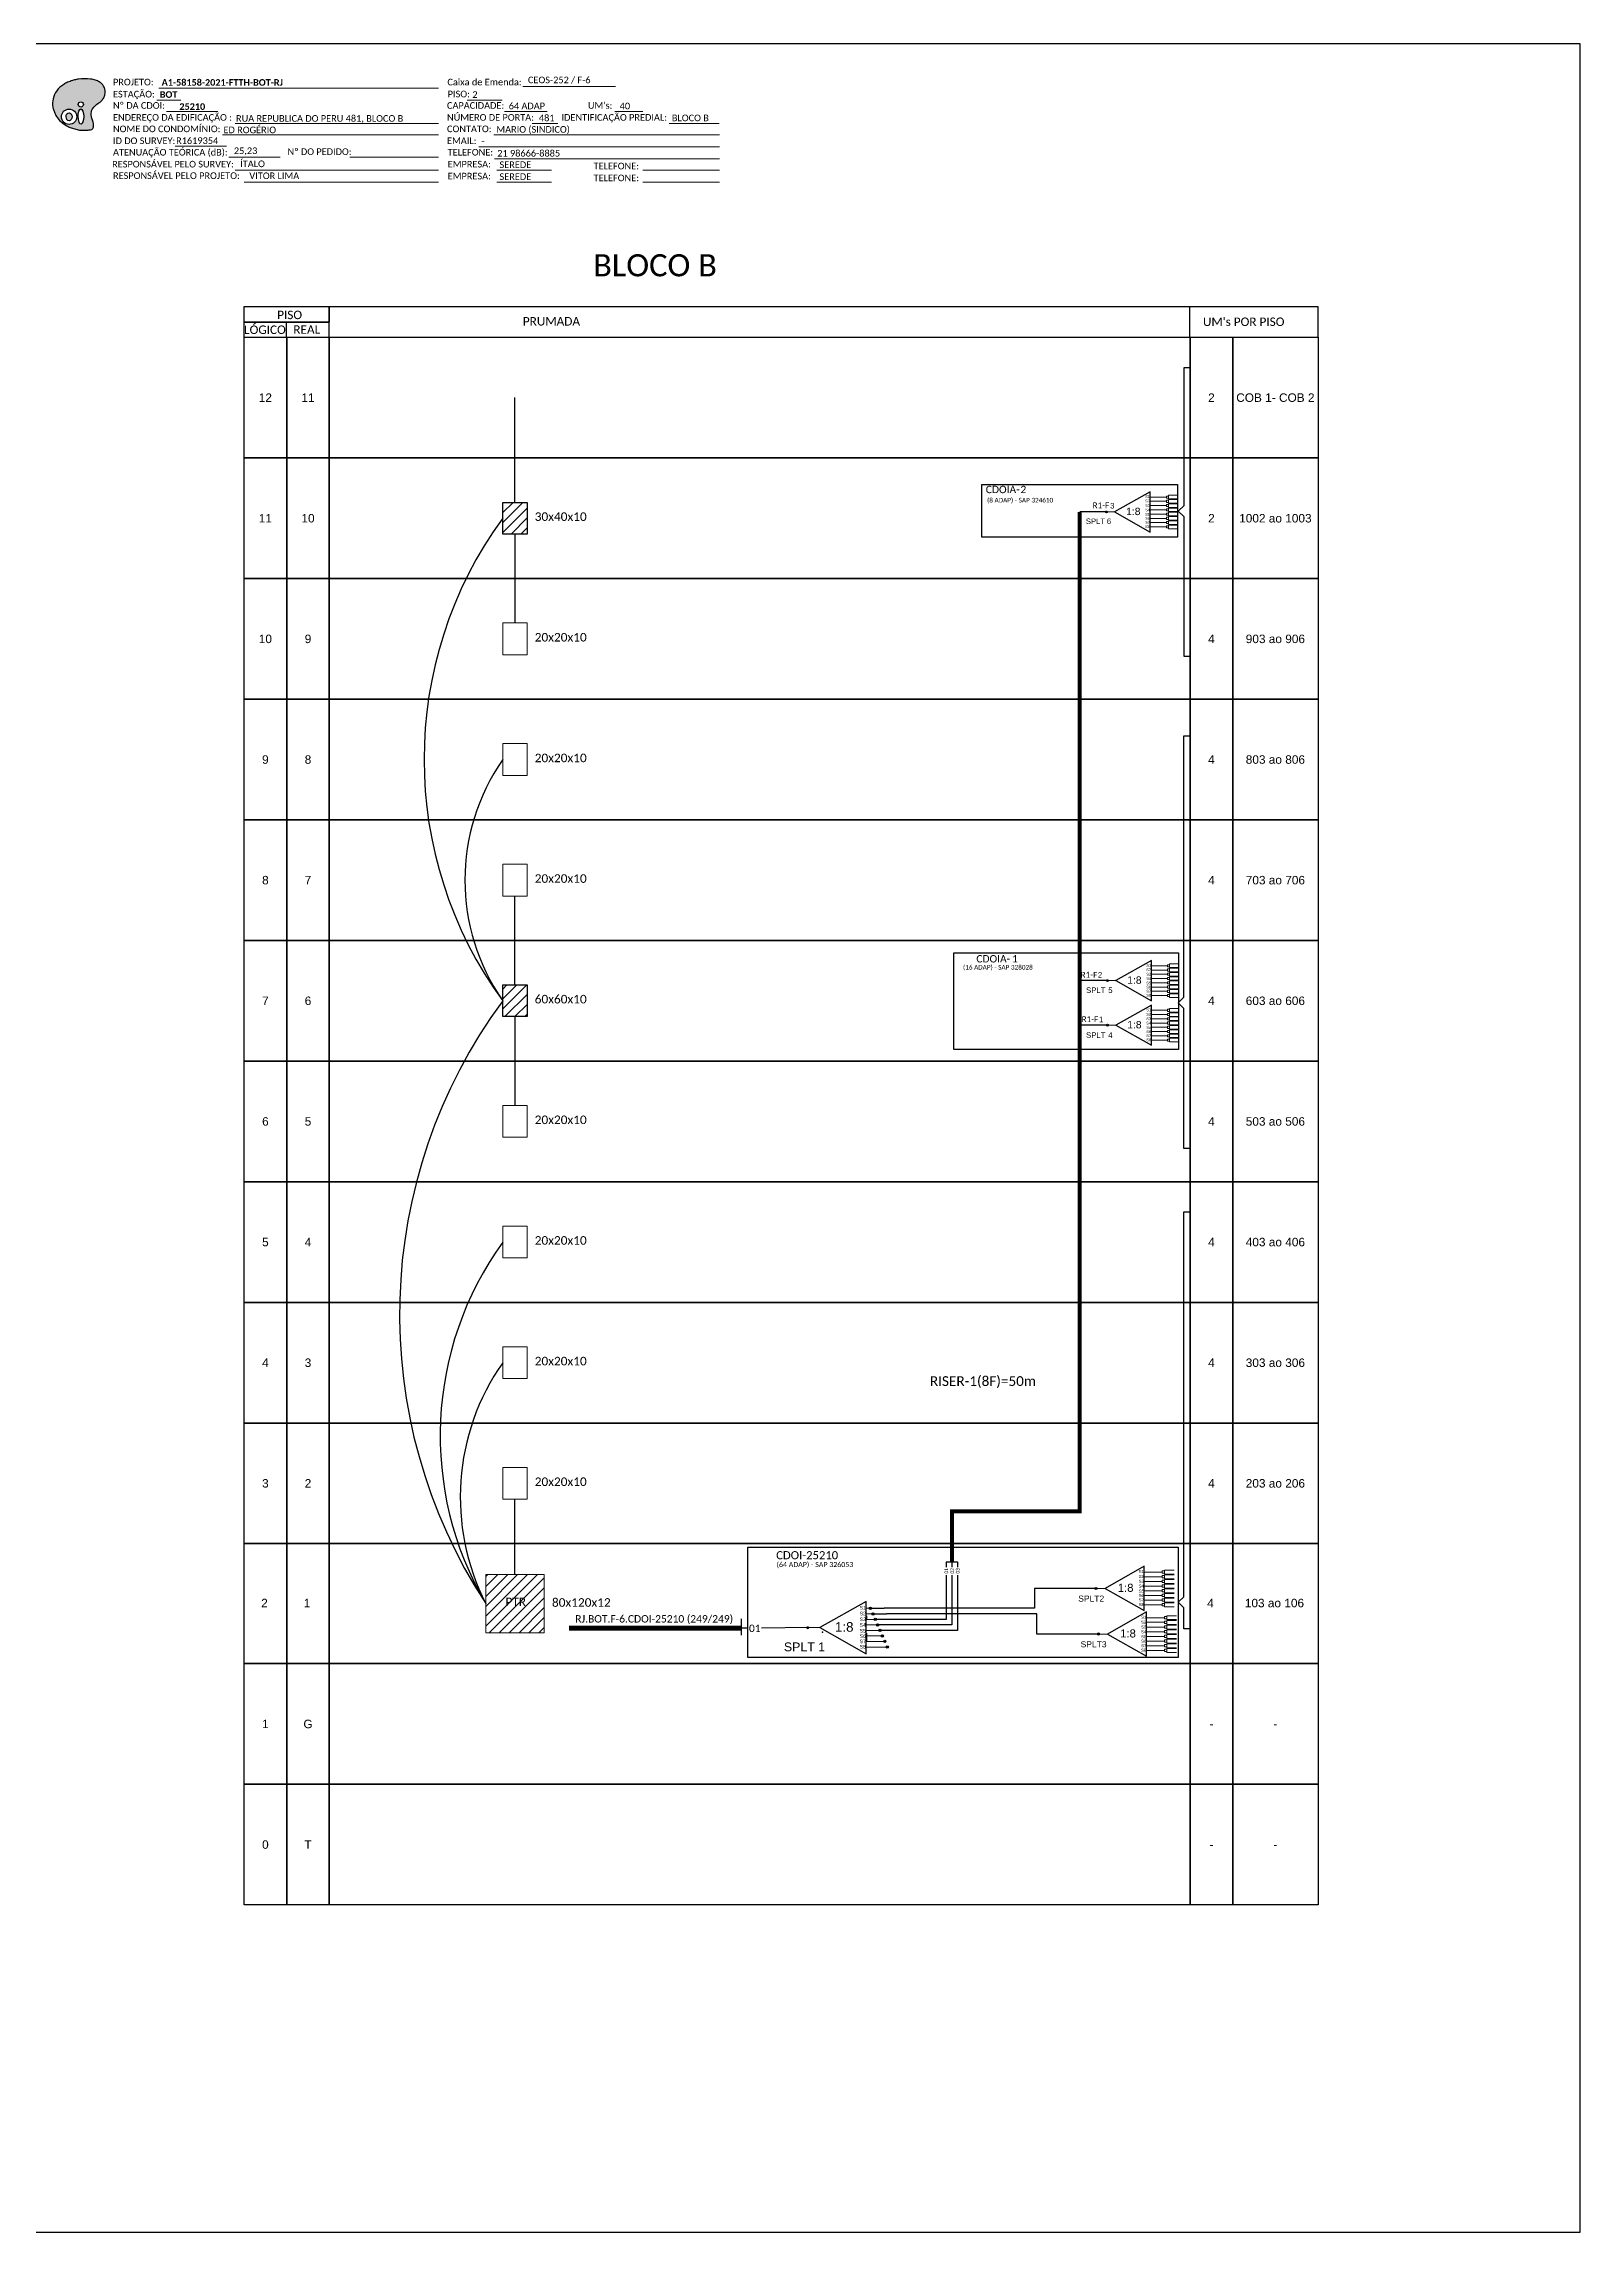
# Model space of a CAD drawing. Extents: x -89 to 749, y 705 to 1299.
# Drawn here: x 332 to 749, y 705 to 1299 of the extents above; entities that cross this region are included whole.
import ezdxf
from ezdxf.enums import TextEntityAlignment as Align

# ---------------------------------------------------------------- set-up
doc = ezdxf.new("R2010")
doc.units = 0
doc.styles.add('ARIAL', font='arial.ttf')
doc.styles.add('WMF-Calibri0', font='calibri.ttf')
doc.styles.add('WMF-Calibri1', font='calibrib.ttf')
pattern_1 = [(45, (-669.1493, 0), (-1.3470384, 1.3470384), [])]

# ---------------------------------------------------------------- blocks, each defined once
blk = doc.blocks.new('SPLT_1-8_SC-APC')
at = {"color": 1}
blk.add_lwpolyline([(-7.37, -2.1), (-17.04, -7.55), (-7.37, -13), (-7.37, -2.1)], dxfattribs=at)
at = {"color": 3, "lineweight": 0}
for points in [[(-2.99, -3.51), (-7.37, -3.51)], [(-7.37, -4.66), (-2.99, -4.66)], [(-2.41, -3.02), (-2.41, -4)], [(-2.41, -3.02), (0, -3.02)], [(-2.41, -4), (0, -4)], [(-2.41, -4.17), (-2.41, -5.16)], [(-2.41, -4.17), (0, -4.17)], [(-2.41, -5.16), (0, -5.16)], [(-2.41, -5.32), (-2.41, -6.31)], [(-2.41, -5.32), (0, -5.32)], [(-7.37, -5.82), (-2.99, -5.82)], [(-7.37, -6.97), (-2.99, -6.97)], [(-7.37, -8.12), (-2.99, -8.12)], [(-7.37, -9.28), (-2.99, -9.28)], [(-7.37, -10.43), (-2.99, -10.43)], [(-2.41, -6.31), (0, -6.31)], [(-2.41, -6.48), (-2.41, -7.46)], [(-2.41, -6.48), (0, -6.48)], [(-2.41, -7.46), (0, -7.46)], [(-2.41, -7.63), (-2.41, -8.62)], [(-2.41, -7.63), (0, -7.63)], [(-2.41, -8.62), (0, -8.62)], [(-2.41, -8.78), (-2.41, -9.77)], [(-2.41, -8.78), (0, -8.78)], [(-2.41, -9.77), (0, -9.77)], [(-2.41, -9.94), (-2.41, -10.92)], [(-2.41, -9.94), (0, -9.94)], [(-7.37, -11.58), (-2.99, -11.58)], [(-2.41, -10.92), (0, -10.92)], [(-2.41, -11.09), (-2.41, -12.08)], [(-2.41, -11.09), (0, -11.09)], [(-2.41, -12.08), (0, -12.08)]]:
    blk.add_lwpolyline(points, dxfattribs=at)
for points in [[(-2.99, -3.22), (-2.41, -3.22), (-2.41, -3.8), (-2.99, -3.8)], [(-2.99, -4.38), (-2.41, -4.38), (-2.41, -4.95), (-2.99, -4.95)], [(-2.99, -5.53), (-2.41, -5.53), (-2.41, -6.1), (-2.99, -6.1)], [(-2.99, -6.68), (-2.41, -6.68), (-2.41, -7.26), (-2.99, -7.26)], [(-2.99, -7.84), (-2.41, -7.84), (-2.41, -8.41), (-2.99, -8.41)], [(-2.99, -8.99), (-2.41, -8.99), (-2.41, -9.56), (-2.99, -9.56)], [(-2.99, -10.14), (-2.41, -10.14), (-2.41, -10.72), (-2.99, -10.72)], [(-2.99, -11.3), (-2.41, -11.3), (-2.41, -11.87), (-2.99, -11.87)]]:
    blk.add_lwpolyline(points, close=True, dxfattribs=at)
at = {"color": 1, "lineweight": 0}
blk.add_lwpolyline([(-17.04, -7.55), (-19.26, -7.55)], dxfattribs=at)
at = {"color": 1, "style": 'ARIAL'}
for s, height, p in [('S1', 0.75, (-8.74, -3.78)), ('S2', 0.75, (-8.74, -4.97)), ('1:8', 2, (-13.91, -8.4)), ('S3', 0.75, (-8.74, -6.18)), ('S4', 0.75, (-8.74, -7.36)), ('S5', 0.75, (-8.74, -8.57)), ('S6', 0.75, (-8.74, -9.69)), ('S7', 0.75, (-8.74, -10.78)), ('S8', 0.75, (-8.74, -11.9))]:
    blk.add_text(s, height=height, dxfattribs=at).set_placement(p)
blk = doc.blocks.new('SPLT_1-8_DIV_DIR')
h = blk.add_hatch(color=3)
h.dxf.hatch_style = 1
edge = h.paths.add_edge_path()
edge.add_arc((12.77, 4.04), 0.242, 0, 360)
h = blk.add_hatch(color=3)
h.dxf.hatch_style = 1
edge = h.paths.add_edge_path()
edge.add_arc((13.27, 2.88), 0.242, 0, 360)
h = blk.add_hatch(color=3)
h.dxf.hatch_style = 1
edge = h.paths.add_edge_path()
edge.add_arc((13.77, 1.73), 0.242, 0, 360)
h = blk.add_hatch(color=3)
h.dxf.hatch_style = 1
edge = h.paths.add_edge_path()
edge.add_arc((14.27, 0.58), 0.242, 0, 360)
h = blk.add_hatch(color=3)
h.dxf.hatch_style = 1
edge = h.paths.add_edge_path()
edge.add_arc((14.77, -0.58), 0.242, 0, 360)
h = blk.add_hatch(color=3)
h.dxf.hatch_style = 1
edge = h.paths.add_edge_path()
edge.add_arc((15.27, -1.73), 0.242, 0, 360)
h = blk.add_hatch(color=3)
h.dxf.hatch_style = 1
edge = h.paths.add_edge_path()
edge.add_arc((15.77, -2.88), 0.242, 0, 360)
h = blk.add_hatch(color=3)
h.dxf.hatch_style = 1
edge = h.paths.add_edge_path()
edge.add_arc((16.27, -4.04), 0.242, 0, 360)
at = {"color": 1}
blk.add_lwpolyline([(11.89, 5.45), (2.22, 0), (11.89, -5.45), (11.89, 5.45)], dxfattribs=at)
at = {"color": 1, "lineweight": 0}
blk.add_lwpolyline([(2.22, 0), (0, 0)], dxfattribs=at)
at = {"color": 7, "lineweight": 0}
for points in [[(12.77, 4.04), (11.89, 4.04)], [(11.89, 2.88), (13.27, 2.88)], [(11.89, 1.73), (13.77, 1.73)], [(11.89, 0.58), (14.27, 0.58)], [(11.89, -0.58), (14.77, -0.58)], [(11.89, -1.73), (15.27, -1.73)], [(11.89, -2.88), (15.77, -2.88)], [(11.89, -4.04), (16.27, -4.04)]]:
    blk.add_lwpolyline(points, dxfattribs=at)
at = {"color": 3}
for centre in [(12.77, 4.04), (13.27, 2.88), (13.77, 1.73), (14.27, 0.58), (14.77, -0.58), (15.27, -1.73), (15.77, -2.88), (16.27, -4.04)]:
    blk.add_circle(centre, 0.242, dxfattribs=at)
at = {"color": 1, "style": 'ARIAL'}
for s, height, p in [('1:8', 2, (5.35, -0.85)), ('S1', 0.75, (10.52, 3.77)), ('S2', 0.75, (10.52, 2.58)), ('S3', 0.75, (10.52, 1.37)), ('S4', 0.75, (10.52, 0.19)), ('S5', 0.75, (10.52, -1.02)), ('S6', 0.75, (10.52, -2.14)), ('S7', 0.75, (10.52, -3.24)), ('S8', 0.75, (10.52, -4.36))]:
    blk.add_text(s, height=height, dxfattribs=at).set_placement(p)
blk = doc.blocks.new('OI')
h = blk.add_hatch(color=40)
edge = h.paths.add_edge_path()
edge.add_spline(control_points=[(4.35, -0.67), (3.92, -0.99), (3.26, -1.5), (2.81, -2.59), (2.9, -3.5), (3.06, -4.27), (3.31, -4.85), (3.37, -5.39), (3.4, -5.88), (3.2, -6.4), (2.54, -6.61), (1.65, -6.63), (0.55, -6.67), (-0.56, -6.42), (-1.61, -6.14), (-2.77, -5.61), (-3.92, -4.77), (-4.89, -3.7), (-5.34, -2.65), (-5.6, -1.94), (-5.85, -0.96), (-5.71, 0.47), (-5.1, 2.02), (-4.14, 3.02), (-3.3, 3.61), (-2.37, 4.16), (-1.36, 4.44), (-0.56, 4.7), (0.79, 4.85), (2.24, 4.97), (3.79, 4.57), (4.67, 4.21), (5.44, 3.65), (5.76, 2.99), (6.03, 2.21), (6.01, 1.46), (5.72, 0.64), (5.31, 0.08), (4.88, -0.38), (4.51, -0.55), (4.35, -0.67)], knot_values=[0, 0, 0, 0, 1.60434, 2.417191, 3.427595, 4.282808, 4.776746, 5.304182, 5.888771, 6.258406, 6.858137, 7.79129, 8.986195, 10.124242, 11.187857, 12.242908, 13.953784, 15.414161, 16.515391, 17.349188, 17.675853, 19.552021, 21.515531, 22.568638, 23.63245, 24.621084, 25.782718, 26.745347, 27.142653, 29.870543, 31.004649, 31.921532, 32.709589, 33.801391, 34.042471, 35.192333, 35.971461, 36.628871, 37.254359, 37.836911, 37.836911, 37.836911, 37.836911], degree=3, periodic=0)
h.paths.add_polyline_path([(1.13, -0.87, -1), (-0.04, -0.87, -1)], flags=16)
edge = h.paths.add_edge_path(flags=16)
edge.add_ellipse((0.56, -3.59), major_axis=(-0.02, 1.71), ratio=0.361305, start_angle=0, end_angle=360)
h.paths.add_polyline_path([(-0.36, -3.62, -1), (-3.8, -3.62, -1)], flags=16)
edge = h.paths.add_edge_path(flags=0)
edge.add_ellipse((-2.08, -3.62), major_axis=(0, 0.885), ratio=0.758294, start_angle=0, end_angle=360)
at = {"color": 40}
for centre, radius in [((-2.08, -3.62), 1.72), ((0.54, -0.87), 0.587)]:
    blk.add_circle(centre, radius, dxfattribs=at)
blk.add_ellipse((-2.08, -3.62), major_axis=(0, 0.885), ratio=0.758294, start_param=-3.141592653589792, end_param=3.141592653589792, dxfattribs=at)
blk.add_ellipse((0.56, -3.59), major_axis=(-0.02, 1.71), ratio=0.361305, dxfattribs=at)
at = {"color": 40, "start_tangent": (-0.800898, -0.598801), "end_tangent": (-0.800898, -0.598801)}
blk.add_spline([(4.35, -0.67), (3.2, -1.78), (2.9, -2.54), (2.92, -3.55), (3.12, -4.38), (3.28, -4.85), (3.37, -5.37), (3.35, -5.95), (3.2, -6.29), (2.66, -6.55), (1.73, -6.63), (0.54, -6.62), (-0.58, -6.41), (-1.6, -6.11), (-2.56, -5.67), (-3.95, -4.67), (-4.89, -3.56), (-5.37, -2.56), (-5.64, -1.78), (-5.72, -1.46), (-5.63, 0.42), (-4.84, 2.22), (-4.13, 2.99), (-3.27, 3.62), (-2.4, 4.09), (-1.3, 4.47), (-0.37, 4.72), (0.02, 4.77), (2.75, 4.8), (3.85, 4.53), (4.69, 4.16), (5.31, 3.68), (5.85, 2.73), (5.93, 2.5), (5.94, 1.35), (5.67, 0.62), (5.29, 0.08), (4.84, -0.36), (4.35, -0.67)], degree=3, dxfattribs=at)
blk = doc.blocks.new('CARIMBO')
at = {"color": 7, "lineweight": 0}
for points in [[(35.66, -16.79), (111.64, -16.79)], [(134.48, -16.3), (159.61, -16.3)], [(35.15, -20.06), (41.7, -20.06)], [(37.81, -23.14), (51.75, -23.14)], [(119.43, -20.02), (128.92, -20.02)], [(129.48, -23.14), (141.1, -23.14)], [(159.42, -23.14), (167.09, -23.14)], [(52.97, -29.48), (111.64, -29.48)], [(56.38, -26.37), (111.64, -26.37)], [(126.6, -29.48), (187.83, -29.48)], [(137.07, -26.37), (144.01, -26.37)], [(174.24, -26.37), (187.8, -26.37)], [(40.13, -32.55), (54.07, -32.55)], [(54.67, -35.52), (68.61, -35.52)], [(122.56, -32.72), (187.83, -32.72)], [(56.38, -39.07), (111.64, -39.07)], [(126.84, -35.96), (187.83, -35.96)], [(127.45, -39.07), (142.25, -39.07)], [(167.06, -39.07), (187.83, -39.07)], [(58.87, -42.31), (111.64, -42.31)], [(127.45, -42.31), (142.25, -42.31)], [(167.06, -42.31), (187.83, -42.31)]]:
    blk.add_lwpolyline(points, dxfattribs=at)
at = {"color": 7, "xscale": 1.213923925163967, "yscale": 1.213923925163967, "zscale": 1.213923925163967, "rotation": 0.1532896023949059}
blk.add_blockref('OI', (13.86, -20.16), dxfattribs=at)
at = {"color": 7, "lineweight": 0, "style": 'WMF-Calibri0'}
for s, height, p in [('PROJETO:', 1.793, (23.26, -16.04)), ('ESTAÇÃO:', 1.793, (23.26, -19.32)), ('Caixa de Emenda:', 1.7927, (114.02, -16.04)), ('PISO:', 1.793, (114.09, -19.28)), ('ENDEREÇO DA EDIFICAÇÃO :', 1.7927, (23.26, -25.63)), ('Nº DA CDOI:', 1.7927, (23.26, -22.39)), ('CAPACIDADE:', 1.7927, (113.91, -22.39)), ('NÚMERO DE PORTA:', 1.7927, (113.91, -25.63)), ('IDENTIFICAÇÃO PREDIAL:', 1.7927, (144.99, -25.63)), ("UM's:", 1.793, (152.15, -22.39)), ('NOME DO CONDOMÍNIO:', 1.7927, (23.26, -28.74)), ('CONTATO:', 1.793, (113.91, -28.74)), ('ATENUAÇÃO TEÓRICA (dB):', 1.7927, (23.26, -35.09)), ('ID DO SURVEY:', 1.7927, (23.26, -31.97)), ('EMAIL:', 1.793, (113.91, -31.97)), ('TELEFONE:', 1.793, (114.09, -35.09)), ('RESPONSÁVEL PELO SURVEY:', 1.7927, (23.02, -38.32)), ('RESPONSÁVEL PELO PROJETO:', 1.7927, (23.26, -41.44)), ('EMPRESA:', 1.793, (114.09, -38.32)), ('EMPRESA:', 1.793, (114.09, -41.56)), ('TELEFONE:', 1.793, (153.7, -38.83)), ('TELEFONE:', 1.793, (153.7, -42.06))]:
    blk.add_text(s, height=height, dxfattribs=at).set_placement(p)
at = {"color": 7, "lineweight": 0, "flags": 8}
for tag, p, style in [('EST', (35.94, -19.41), 'WMF-Calibri1'), ('PROJ', (36.46, -16.13), 'WMF-Calibri1'), ('PISO_PTR', (120.78, -19.42), 'WMF-Calibri0'), ('CEOS-XX', (135.87, -15.46), 'WMF-Calibri0'), ('CAPAC.', (130.66, -22.52), 'WMF-Calibri0'), ("UC'S", (160.78, -22.54), 'WMF-Calibri0'), ('NOME_DO_COND.', (53.23, -29.02), 'WMF-Calibri0'), ('LOGRADOURO', (56.65, -25.91), 'WMF-Calibri0'), ('NOME_DO_CONTATO', (127.3, -28.89), 'WMF-Calibri0'), ('N°', (138.85, -25.77), 'WMF-Calibri0'), ('N°PREDIO', (174.94, -25.77), 'WMF-Calibri0'), ('_ID_', (40.39, -31.94), 'WMF-Calibri0'), ('O_POTEN', (56.06, -34.68), 'WMF-Calibri0'), ('EMAIL', (123.26, -32.12), 'WMF-Calibri0'), ('TELEFONE', (127.55, -35.36), 'WMF-Calibri0'), ('RES_SURVEY', (57.78, -38.23), 'WMF-Calibri0'), ('RES_PROJ', (60.27, -41.47), 'WMF-Calibri0'), ('EMP_RESP_SURVEY', (128.16, -38.47), 'WMF-Calibri0'), ('EMP_RESP_PROJ', (128.16, -41.71), 'WMF-Calibri0'), ('CONT_RESP_SURVEY', (167.76, -38.47), 'WMF-Calibri0'), ('CONT_RESP_PROJ', (167.76, -41.71), 'WMF-Calibri0')]:
    blk.add_attdef(tag, p, '', height=1.79, dxfattribs=dict(at, style=style))
at = {"color": 7, "lineweight": 0, "style": 'WMF-Calibri1', "flags": 8}
blk.add_attdef("N° CDO'S", text='', height=1.79, dxfattribs=at).set_placement((44.78, -22.68), align=Align.CENTER)

msp = doc.modelspace()

# ---------------------------------------------------------------- hatches: boundary and pattern name
h = msp.add_hatch()
h.set_pattern_fill('ANSI31', color=1, scale=0.6)
h.set_pattern_definition(pattern_1)
h.paths.add_polyline_path([(460.13, 1174.55), (456.82, 1174.55), (456.82, 1165.93), (463.44, 1165.93), (463.44, 1174.55)])
h = msp.add_hatch(color=3)
h.dxf.hatch_style = 1
edge = h.paths.add_edge_path()
edge.add_arc((620.66, 1171.94), 0.256, 0, 360)
h = msp.add_hatch()
h.set_pattern_fill('ANSI31', color=1, scale=0.6)
h.set_pattern_definition(pattern_1)
h.paths.add_polyline_path([(460.13, 1043.58), (456.82, 1043.58), (456.82, 1034.96), (463.44, 1034.96), (463.44, 1043.58)])
h = msp.add_hatch(color=3)
h.dxf.hatch_style = 1
edge = h.paths.add_edge_path()
edge.add_arc((620.96, 1044.73), 0.256, 0, 360)
h = msp.add_hatch(color=3)
h.dxf.hatch_style = 1
edge = h.paths.add_edge_path()
edge.add_arc((620.96, 1032.64), 0.256, 0, 360)
h = msp.add_hatch()
h.set_pattern_fill('ANSI31', color=1, scale=0.6)
h.set_pattern_definition([(45, (-324.3814, 3554.7997), (-1.3470384, 1.3470384), [])])
h.paths.add_polyline_path([(468.03, 867.74), (468.03, 883.54), (452.22, 883.54), (452.22, 867.74)])
h.paths.add_polyline_path([(456.96, 874.37), (463.76, 874.37), (463.76, 877.84), (456.96, 877.84)], flags=24)
h = msp.add_hatch(color=3)
h.dxf.hatch_style = 1
edge = h.paths.add_edge_path()
edge.add_arc((617.84, 879.77), 0.282, 0, 360)
h = msp.add_hatch(color=3)
h.dxf.hatch_style = 1
edge = h.paths.add_edge_path()
edge.add_arc((539.6, 869.1), 0.41, 0, 360)
h = msp.add_hatch(color=3)
h.dxf.hatch_style = 1
edge = h.paths.add_edge_path()
edge.add_arc((618.49, 867.39), 0.282, 0, 360)

# ---------------------------------------------------------------- linework, layer by layer
at = {"color": 5}
for p, q in [((577.2, 886.99), (580.26, 886.99)), ((556.6, 874.37), (560.34, 874.37)), ((601.81, 872.87), (560.99, 872.87)), ((601.81, 867.39), (601.81, 872.87)), ((618.49, 867.39), (601.81, 867.39))]:
    msp.add_line(p, q, dxfattribs=at)
for points in [[(-89.32, 705.02), (749.25, 705.02), (749.25, 1299.02), (-89.32, 1299.02), (-89.32, 705.02)], [(409.71, 1219.36), (678.08, 1219.36), (678.08, 1227.58), (409.71, 1227.58), (409.71, 1227.58), (409.71, 1223.47)], [(643.33, 1219.36), (643.33, 1227.58)], [(398.14, 1219.36), (398.14, 1223.47)], [(555.52, 872.3), (555.52, 871.41)]]:
    msp.add_lwpolyline(points)
at = {"color": 7, "lineweight": 0}
msp.add_lwpolyline([(415.27, 1268.26), (439.42, 1268.26)], dxfattribs=at)
for points in [[(386.56, 1223.47), (409.71, 1223.47), (409.71, 1227.58), (386.56, 1227.58)], [(386.56, 1219.36), (409.71, 1219.36), (409.71, 1223.47), (386.56, 1223.47)], [(386.6, 1219.36), (398.17, 1219.36), (398.17, 1186.61), (386.6, 1186.61)], [(398.17, 1219.36), (409.74, 1219.36), (409.74, 1186.61), (398.17, 1186.61)], [(409.74, 1219.36), (643.36, 1219.36), (643.36, 1186.61), (409.74, 1186.61)], [(643.36, 1219.36), (654.93, 1219.36), (654.93, 1186.61), (643.36, 1186.61)], [(654.93, 1219.36), (678.08, 1219.36), (678.08, 1186.61), (654.93, 1186.61)], [(386.6, 1186.61), (398.17, 1186.61), (398.17, 1153.87), (386.6, 1153.87)], [(398.17, 1186.61), (409.74, 1186.61), (409.74, 1153.87), (398.17, 1153.87)], [(409.74, 1186.61), (643.36, 1186.61), (643.36, 1153.87), (409.74, 1153.87)], [(643.36, 1186.61), (654.93, 1186.61), (654.93, 1153.87), (643.36, 1153.87)], [(654.93, 1186.61), (678.08, 1186.61), (678.08, 1153.87), (654.93, 1153.87)], [(386.6, 1153.87), (398.17, 1153.87), (398.17, 1121.12), (386.6, 1121.12)], [(398.17, 1153.87), (409.74, 1153.87), (409.74, 1121.12), (398.17, 1121.12)], [(409.74, 1153.87), (643.36, 1153.87), (643.36, 1121.12), (409.74, 1121.12)], [(643.36, 1153.87), (654.93, 1153.87), (654.93, 1121.12), (643.36, 1121.12)], [(654.93, 1153.87), (678.08, 1153.87), (678.08, 1121.12), (654.93, 1121.12)], [(386.6, 1121.12), (398.17, 1121.12), (398.17, 1088.38), (386.6, 1088.38)], [(398.17, 1121.12), (409.74, 1121.12), (409.74, 1088.38), (398.17, 1088.38)], [(409.74, 1121.12), (643.36, 1121.12), (643.36, 1088.38), (409.74, 1088.38)], [(643.36, 1121.12), (654.93, 1121.12), (654.93, 1088.38), (643.36, 1088.38)], [(654.93, 1121.12), (678.08, 1121.12), (678.08, 1088.38), (654.93, 1088.38)], [(386.6, 1088.38), (398.17, 1088.38), (398.17, 1055.64), (386.6, 1055.64)], [(398.17, 1088.38), (409.74, 1088.38), (409.74, 1055.64), (398.17, 1055.64)], [(409.74, 1088.38), (643.36, 1088.38), (643.36, 1055.64), (409.74, 1055.64)], [(643.36, 1088.38), (654.93, 1088.38), (654.93, 1055.64), (643.36, 1055.64)], [(654.93, 1088.38), (678.08, 1088.38), (678.08, 1055.64), (654.93, 1055.64)], [(386.6, 1055.64), (398.17, 1055.64), (398.17, 1022.89), (386.6, 1022.89)], [(398.17, 1055.64), (409.74, 1055.64), (409.74, 1022.89), (398.17, 1022.89)], [(409.74, 1055.64), (643.36, 1055.64), (643.36, 1022.89), (409.74, 1022.89)], [(643.36, 1055.64), (654.93, 1055.64), (654.93, 1022.89), (643.36, 1022.89)], [(654.93, 1055.64), (678.08, 1055.64), (678.08, 1022.89), (654.93, 1022.89)], [(386.6, 1022.89), (398.17, 1022.89), (398.17, 990.15), (386.6, 990.15)], [(398.17, 1022.89), (409.74, 1022.89), (409.74, 990.15), (398.17, 990.15)], [(409.74, 1022.89), (643.36, 1022.89), (643.36, 990.15), (409.74, 990.15)], [(643.36, 1022.89), (654.93, 1022.89), (654.93, 990.15), (643.36, 990.15)], [(654.93, 1022.89), (678.08, 1022.89), (678.08, 990.15), (654.93, 990.15)], [(386.6, 990.15), (398.17, 990.15), (398.17, 957.41), (386.6, 957.41)], [(398.17, 990.15), (409.74, 990.15), (409.74, 957.41), (398.17, 957.41)], [(409.74, 990.15), (643.36, 990.15), (643.36, 957.41), (409.74, 957.41)], [(643.36, 990.15), (654.93, 990.15), (654.93, 957.41), (643.36, 957.41)], [(654.93, 990.15), (678.08, 990.15), (678.08, 957.41), (654.93, 957.41)], [(386.6, 957.41), (398.17, 957.41), (398.17, 924.66), (386.6, 924.66)], [(398.17, 957.41), (409.74, 957.41), (409.74, 924.66), (398.17, 924.66)], [(409.74, 957.41), (643.36, 957.41), (643.36, 924.66), (409.74, 924.66)], [(643.36, 957.41), (654.93, 957.41), (654.93, 924.66), (643.36, 924.66)], [(654.93, 957.41), (678.08, 957.41), (678.08, 924.66), (654.93, 924.66)], [(386.6, 924.66), (398.17, 924.66), (398.17, 891.92), (386.6, 891.92)], [(398.17, 924.66), (409.74, 924.66), (409.74, 891.92), (398.17, 891.92)], [(409.74, 924.66), (643.36, 924.66), (643.36, 891.92), (409.74, 891.92)], [(643.36, 924.66), (654.93, 924.66), (654.93, 891.92), (643.36, 891.92)], [(654.93, 924.66), (678.08, 924.66), (678.08, 891.92), (654.93, 891.92)], [(386.6, 891.92), (398.17, 891.92), (398.17, 859.36), (386.6, 859.36)], [(398.17, 891.92), (409.74, 891.92), (409.74, 859.36), (398.17, 859.36)], [(409.74, 891.92), (643.36, 891.92), (643.36, 859.36), (409.74, 859.36)], [(643.36, 891.92), (654.93, 891.92), (654.93, 859.36), (643.36, 859.36)], [(654.93, 891.92), (678.08, 891.92), (678.08, 859.36), (654.93, 859.36)], [(386.6, 859.36), (398.17, 859.36), (398.17, 826.62), (386.6, 826.62)], [(398.17, 859.36), (409.74, 859.36), (409.74, 826.62), (398.17, 826.62)], [(409.74, 859.36), (643.36, 859.36), (643.36, 826.62), (409.74, 826.62)], [(643.36, 859.36), (654.93, 859.36), (654.93, 826.62), (643.36, 826.62)], [(654.93, 859.36), (678.08, 859.36), (678.08, 826.62), (654.93, 826.62)], [(386.6, 826.62), (398.17, 826.62), (398.17, 793.87), (386.6, 793.87)], [(398.17, 826.62), (409.74, 826.62), (409.74, 793.87), (398.17, 793.87)], [(409.74, 826.62), (643.36, 826.62), (643.36, 793.87), (409.74, 793.87)], [(643.36, 826.62), (654.93, 826.62), (654.93, 793.87), (643.36, 793.87)], [(654.93, 826.62), (678.08, 826.62), (678.08, 793.87), (654.93, 793.87)]]:
    msp.add_lwpolyline(points, close=True)
at = {"color": 3}
for points in [[(643.37, 1132.73), (641.72, 1132.73), (641.72, 1170.65), (640.15, 1172.16), (641.72, 1173.67), (641.72, 1211.13), (643.37, 1211.13)], [(460.13, 1174.55), (460.13, 1202.98)], [(460.13, 1165.93), (460.13, 1141.81)], [(643.3, 999.13), (641.65, 999.13), (641.65, 1037.21), (640.08, 1038.72), (641.65, 1040.23), (641.65, 1111.2), (643.3, 1111.2)], [(460.13, 1043.58), (460.13, 1067.7)], [(460.13, 1034.96), (460.13, 1010.83)], [(643.3, 868.83), (641.65, 868.83), (641.65, 874.49), (640.08, 876), (641.65, 877.51), (641.65, 982), (643.3, 982)], [(460.13, 883.54), (460.13, 903.98)], [(523.38, 868.98), (521.6, 868.98)], [(540.01, 869.12), (527, 868.98)]]:
    msp.add_lwpolyline(points, dxfattribs=at)
at = {"color": 1}
for points in [[(586.82, 1179.39), (639.95, 1179.39), (639.95, 1165.08), (586.82, 1165.08)], [(456.82, 1174.55), (463.44, 1174.55), (463.44, 1165.93), (456.82, 1165.93)], [(579.26, 1052.28), (640.22, 1052.28), (640.22, 1026.01), (579.26, 1026.01)], [(456.82, 1043.58), (463.44, 1043.58), (463.44, 1034.96), (456.82, 1034.96)], [(523.31, 890.96), (640.08, 890.96), (640.08, 861.05), (523.31, 861.05)]]:
    msp.add_lwpolyline(points, close=True, dxfattribs=at)
at = {"color": 5, "const_width": 1.1}
msp.add_lwpolyline([(613.4, 1171.94), (613.4, 900.66), (578.73, 900.66), (578.73, 886.99)], dxfattribs=at)
at = {"color": 5}
for points in [[(620.66, 1171.94), (613.4, 1171.94)], [(620.96, 1044.73), (613.4, 1044.73)], [(620.96, 1032.64), (613.4, 1032.64)], [(577.2, 886.99), (577.2, 885.54)], [(578.73, 886.99), (578.73, 885.54)], [(580.26, 886.99), (580.26, 885.54)], [(577.2, 883.38), (577.18, 871.37), (557.9, 871.37)], [(578.73, 883.38), (578.73, 869.87), (558.55, 869.87)], [(580.26, 883.38), (580.26, 868.37), (559.2, 868.37)], [(617.84, 879.77), (601.16, 879.77), (601.16, 874.37), (560.34, 874.37)], [(556.29, 874.41), (556.29, 874.41)], [(557.25, 872.87), (560.99, 872.87)]]:
    msp.add_lwpolyline(points, dxfattribs=at)
at = {"color": 0, "lineweight": 0}
for points in [[(456.82, 1141.81), (463.44, 1141.81), (463.44, 1133.19), (456.82, 1133.19)], [(456.82, 1109.06), (463.44, 1109.06), (463.44, 1100.44), (456.82, 1100.44)], [(456.82, 1076.32), (463.44, 1076.32), (463.44, 1067.7), (456.82, 1067.7)], [(456.82, 1010.83), (463.44, 1010.83), (463.44, 1002.21), (456.82, 1002.21)], [(456.82, 978.09), (463.44, 978.09), (463.44, 969.47), (456.82, 969.47)], [(456.82, 945.34), (463.44, 945.34), (463.44, 936.72), (456.82, 936.72)], [(456.82, 912.6), (463.44, 912.6), (463.44, 903.98), (456.82, 903.98)]]:
    msp.add_lwpolyline(points, close=True, dxfattribs=at)
at = {"color": 1}
for points in [[(640.22, 1028.39), (640.22, 1028.39), (640.22, 1026.01), (579.26, 1026.01), (579.26, 1052.28), (587.09, 1052.28)], [(521.6, 867.11), (521.6, 871.48)], [(555.52, 867.65), (555.52, 865.58)]]:
    msp.add_lwpolyline(points, dxfattribs=at)
at = {"color": 1, "lineweight": 0}
msp.add_lwpolyline([(452.22, 883.54), (468.03, 883.54), (468.03, 867.74), (452.22, 867.74)], close=True, dxfattribs=at)
at = {"color": 1, "const_width": 1.36}
msp.add_lwpolyline([(474.82, 868.98), (521.6, 868.98)], dxfattribs=at)
at = {"color": 3}
for centre, radius in [((620.66, 1171.94), 0.256), ((620.96, 1044.73), 0.256), ((620.96, 1032.64), 0.256), ((617.84, 879.77), 0.282), ((618.49, 867.39), 0.282)]:
    msp.add_circle(centre, radius, dxfattribs=at)
for centre, radius, start, end in [((546.52, 1104.75), 111.07, 143.8696, 216.1304), ((503.9, 1072.01), 57.35, 145.18355, 214.81645), ((572.07, 954.15), 143.27, 143.55442, 213.23063), ((529.73, 921.19), 89.9, 144.19979, 210.44241), ((508.8, 904.53), 63.52, 144.91944, 207.04735)]:
    msp.add_arc(centre, radius, start, end, dxfattribs=at)
for p in [(386.6, 1186.61), (386.6, 1153.87), (386.6, 1121.12), (386.6, 1088.38), (386.6, 1055.64), (623.18, 1044.73), (386.6, 1022.89), (386.6, 990.15), (386.6, 957.41), (386.6, 924.66), (386.6, 891.92), (543.57, 867.93), (386.6, 859.36), (386.6, 826.62)]:
    msp.add_point(p)

# ---------------------------------------------------------------- block references
ref = msp.add_blockref('CARIMBO', (327.77, 1303.77))
ref.add_attrib('PROJ', 'A1-58158-2021-FTTH-BOT-RJ', (364.23, 1287.63), dxfattribs={"color": 7, "lineweight": 0, "height": 1.7927, "style": 'WMF-Calibri1'})
ref.add_attrib('EST', 'BOT', (363.72, 1284.35), dxfattribs={"color": 7, "lineweight": 0, "height": 1.793, "style": 'WMF-Calibri1'})
ref.add_attrib("N° CDO'S", '25210', dxfattribs={"color": 7, "lineweight": 0, "height": 1.793, "style": 'WMF-Calibri1'}).set_placement((372.55, 1281.09), align=Align.CENTER)
ref.add_attrib('LOGRADOURO', 'RUA REPUBLICA DO PERU 481, BLOCO B', (384.42, 1277.86), dxfattribs={"color": 7, "lineweight": 0, "height": 1.7927, "style": 'WMF-Calibri0'})
ref.add_attrib('NOME_DO_COND.', 'ED ROGÉRIO', (381.01, 1274.74), dxfattribs={"color": 7, "lineweight": 0, "height": 1.793, "style": 'WMF-Calibri0'})
ref.add_attrib('_ID_', 'R1619354', (368.17, 1271.83), dxfattribs={"color": 7, "lineweight": 0, "height": 1.793, "style": 'WMF-Calibri0'})
ref.add_attrib('O_POTEN', '25,23', (383.84, 1269.09), dxfattribs={"color": 7, "lineweight": 0, "height": 1.793, "style": 'WMF-Calibri0'})
ref.add_attrib('RES_SURVEY', 'ÍTALO', (385.55, 1265.54), dxfattribs={"color": 7, "lineweight": 0, "height": 1.793, "style": 'WMF-Calibri0'})
ref.add_attrib('RES_PROJ', 'VITOR LIMA', (388.04, 1262.3), dxfattribs={"color": 7, "lineweight": 0, "height": 1.793, "style": 'WMF-Calibri0'})
ref.add_attrib('CEOS-XX', 'CEOS-252 / F-6', (463.65, 1288.31), dxfattribs={"color": 7, "lineweight": 0, "height": 1.7927, "style": 'WMF-Calibri0'})
ref.add_attrib('CAPAC.', '64 ADAP', (458.43, 1281.25), dxfattribs={"color": 7, "lineweight": 0, "height": 1.793, "style": 'WMF-Calibri0'})
ref.add_attrib("UC'S", '40', (488.55, 1281.23), dxfattribs={"color": 7, "lineweight": 0, "height": 1.793, "style": 'WMF-Calibri0'})
ref.add_attrib('PISO_PTR', '2', (448.56, 1284.34), dxfattribs={"color": 7, "lineweight": 0, "height": 1.79, "style": 'WMF-Calibri0'})
ref.add_attrib('N°', '481', (466.62, 1278), dxfattribs={"color": 7, "lineweight": 0, "height": 1.793, "style": 'WMF-Calibri0'})
ref.add_attrib('N°PREDIO', 'BLOCO B', (502.71, 1278), dxfattribs={"color": 7, "lineweight": 0, "height": 1.793, "style": 'WMF-Calibri0'})
ref.add_attrib('NOME_DO_CONTATO', 'MARIO (SINDICO)', (455.07, 1274.88), dxfattribs={"color": 7, "lineweight": 0, "height": 1.7927, "style": 'WMF-Calibri0'})
ref.add_attrib('EMAIL', '-', (451.03, 1271.65), dxfattribs={"color": 7, "lineweight": 0, "height": 1.79, "style": 'WMF-Calibri0'})
ref.add_attrib('TELEFONE', '21 98666-8885', (455.32, 1268.41), dxfattribs={"color": 7, "lineweight": 0, "height": 1.7927, "style": 'WMF-Calibri0'})
ref.add_attrib('EMP_RESP_SURVEY', 'SEREDE', (455.93, 1265.3), dxfattribs={"color": 7, "lineweight": 0, "height": 1.793, "style": 'WMF-Calibri0'})
ref.add_attrib('EMP_RESP_PROJ', 'SEREDE', (455.93, 1262.06), dxfattribs={"color": 7, "lineweight": 0, "height": 1.793, "style": 'WMF-Calibri0'})
for p in [(639.92, 1179.49), (640.22, 1052.28), (640.22, 1040.19)]:
    msp.add_blockref('SPLT_1-8_SC-APC', p, dxfattribs=at)
at = {"color": 3, "xscale": 1.1, "yscale": 1.1, "zscale": 1.1}
for p in [(639.03, 888.08), (639.68, 875.69)]:
    msp.add_blockref('SPLT_1-8_SC-APC', p, dxfattribs=at)
at = {"xscale": 1.3, "yscale": 1.3, "zscale": 1.3}
msp.add_blockref('SPLT_1-8_DIV_DIR', (540.01, 869.12), dxfattribs=at)

# ---------------------------------------------------------------- texts
at = {"color": 7, "lineweight": 0, "style": 'WMF-Calibri0'}
msp.add_text('Nº DO PEDIDO:', height=1.7927, dxfattribs=at).set_placement((398.41, 1268.84))
at = {"style": 'WMF-Calibri0'}
for s, height, p in [('BLOCO B', 6, (481.33, 1235.9)), ('     PISO', 2.3, (391.53, 1224.28)), ('PRUMADA', 2.3, (462.27, 1222.54)), ("UM's POR PISO", 2.3, (646.85, 1222.42)), ('  LÓGICO', 2.3, (384.98, 1220.25)), ('    REAL', 2.3, (396.74, 1220.3)), ('20x20x10', 2.317, (465.49, 1136.78)), ('20x20x10', 2.317, (465.49, 1104.03)), ('20x20x10', 2.317, (465.49, 1071.29)), ('20x20x10', 2.317, (465.49, 1005.8)), ('20x20x10', 2.317, (465.49, 973.06)), ('20x20x10', 2.317, (465.49, 940.31)), ('20x20x10', 2.317, (465.49, 907.57)), ('PTR', 2.317, (457.54, 874.96)), ('80x120x12', 2.317, (470.17, 874.79)), ('01', 2, (523.64, 867.94))]:
    msp.add_text(s, height=height, dxfattribs=at).set_placement(p)
at = {"style": 'ARIAL'}
for s, p in [('12', (392.39, 1202.98)), ('11', (403.96, 1202.98)), ('2', (649.15, 1202.98)), ('COB 1- COB 2', (666.51, 1202.98)), ('11', (392.39, 1170.24)), ('10', (403.96, 1170.24)), ('2', (649.15, 1170.24)), ('1002 ao 1003', (666.51, 1170.24)), ('10', (392.39, 1137.5)), ('9', (403.96, 1137.5)), ('4', (649.15, 1137.5)), ('903 ao 906', (666.51, 1137.5)), ('9', (392.39, 1104.75)), ('8', (403.96, 1104.75)), ('4', (649.15, 1104.75)), ('803 ao 806', (666.51, 1104.75)), ('8', (392.39, 1072.01)), ('7', (403.96, 1072.01)), ('4', (649.15, 1072.01)), ('703 ao 706', (666.51, 1072.01)), ('7', (392.39, 1039.27)), ('6', (403.96, 1039.27)), ('4', (649.15, 1039.27)), ('603 ao 606', (666.51, 1039.27)), ('6', (392.39, 1006.52)), ('5', (403.96, 1006.52)), ('4', (649.15, 1006.52)), ('503 ao 506', (666.51, 1006.52)), ('5', (392.39, 973.78)), ('4', (403.96, 973.78)), ('4', (649.15, 973.78)), ('403 ao 406', (666.51, 973.78)), ('4', (392.39, 941.03)), ('3', (403.96, 941.03)), ('4', (649.15, 941.03)), ('303 ao 306', (666.51, 941.03)), ('3', (392.39, 908.29)), ('2', (403.96, 908.29)), ('4', (649.15, 908.29)), ('203 ao 206', (666.51, 908.29)), ('2', (392.14, 875.8)), ('1', (403.71, 875.8)), ('4', (648.9, 875.8)), ('103 ao 106', (666.26, 875.8)), ('1', (392.39, 842.99)), ('G', (403.96, 842.99)), ('-', (649.15, 842.99)), ('-', (666.51, 842.99)), ('0', (392.39, 810.25)), ('T', (403.96, 810.25)), ('-', (649.15, 810.25)), ('-', (666.51, 810.25))]:
    msp.add_text(s, height=2.3, dxfattribs=at).set_placement(p, align=Align.MIDDLE_CENTER)
at = {"color": 1, "style": 'WMF-Calibri0'}
for s, height, p in [('CDOIA-', 2, (587.92, 1177.05)), ('30x40x10', 2.317, (465.49, 1169.52)), ('CDOIA-', 2, (585.35, 1049.67)), ('1', 2, (595.03, 1049.67)), ('60x60x10', 2.317, (465.49, 1038.55)), ('CDOI-25210', 2.2, (531.03, 887.68)), ('RJ.BOT.F-6.CDOI-25210 (249/249)', 2, (476.49, 870.51))]:
    msp.add_text(s, height=height, dxfattribs=at).set_placement(p)
at = {"color": 7}
for s, height, style, p in [('2', 2, 'WMF-Calibri0', (597.31, 1177.05)), ('SPLT 1', 2.4, 'ARIAL', (533.12, 862.71))]:
    msp.add_text(s, height=height, dxfattribs=dict(at, style=style)).set_placement(p)
at = {"color": 1, "style": 'WMF-Calibri0'}
for s, height, p in [('(8 ADAP) - SAP 324610', 1.25, (597.24, 1174.52)), ('(16 ADAP) - SAP 328028', 1.25, (591.2, 1047.74)), ('(64 ADAP) - SAP 326053', 1.375, (541.54, 885.56))]:
    msp.add_text(s, height=height, dxfattribs=at).set_placement(p, align=Align.CENTER)
at = {"color": 7, "style": 'ARIAL'}
for s, p in [('SPLT', (617.68, 1168.66)), ('6', (621.35, 1168.66)), ('SPLT', (617.75, 1041.4)), ('5', (621.74, 1041.4)), ('SPLT', (617.75, 1029.21)), ('4', (621.74, 1029.21))]:
    msp.add_text(s, height=1.5, dxfattribs=at).set_placement(p, align=Align.CENTER)
at = {"color": 5, "style": 'WMF-Calibri0'}
for s, height, p in [('R1-F', 1.6, (616.89, 1172.93)), ('R1-F', 1.6, (613.65, 1045.52)), ('R1-F', 1.6, (613.91, 1033.48)), ('RISER-1(8F)=50m', 2.6457, (572.75, 934.72))]:
    msp.add_text(s, height=height, dxfattribs=at).set_placement(p)
at = {"color": 5, "style": 'ARIAL'}
for s, p in [('3', (622.25, 1172.89)), ('2', (618.92, 1045.54)), ('1', (619.2, 1033.44))]:
    msp.add_text(s, height=1.5, dxfattribs=at).set_placement(p, align=Align.CENTER)
at = {"style": 'ARIAL'}
for s, p in [('01', (577.2, 884.55)), ('02', (578.82, 884.55)), ('03', (580.28, 884.55))]:
    msp.add_text(s, height=0.992, rotation=90, dxfattribs=at).set_placement(p, align=Align.MIDDLE_CENTER)
for s, p in [('SPLT2', (616.53, 876.18)), ('SPLT3', (617.18, 863.79))]:
    msp.add_text(s, height=1.65, dxfattribs=at).set_placement(p, align=Align.CENTER)

doc.saveas('drawing.dxf')
